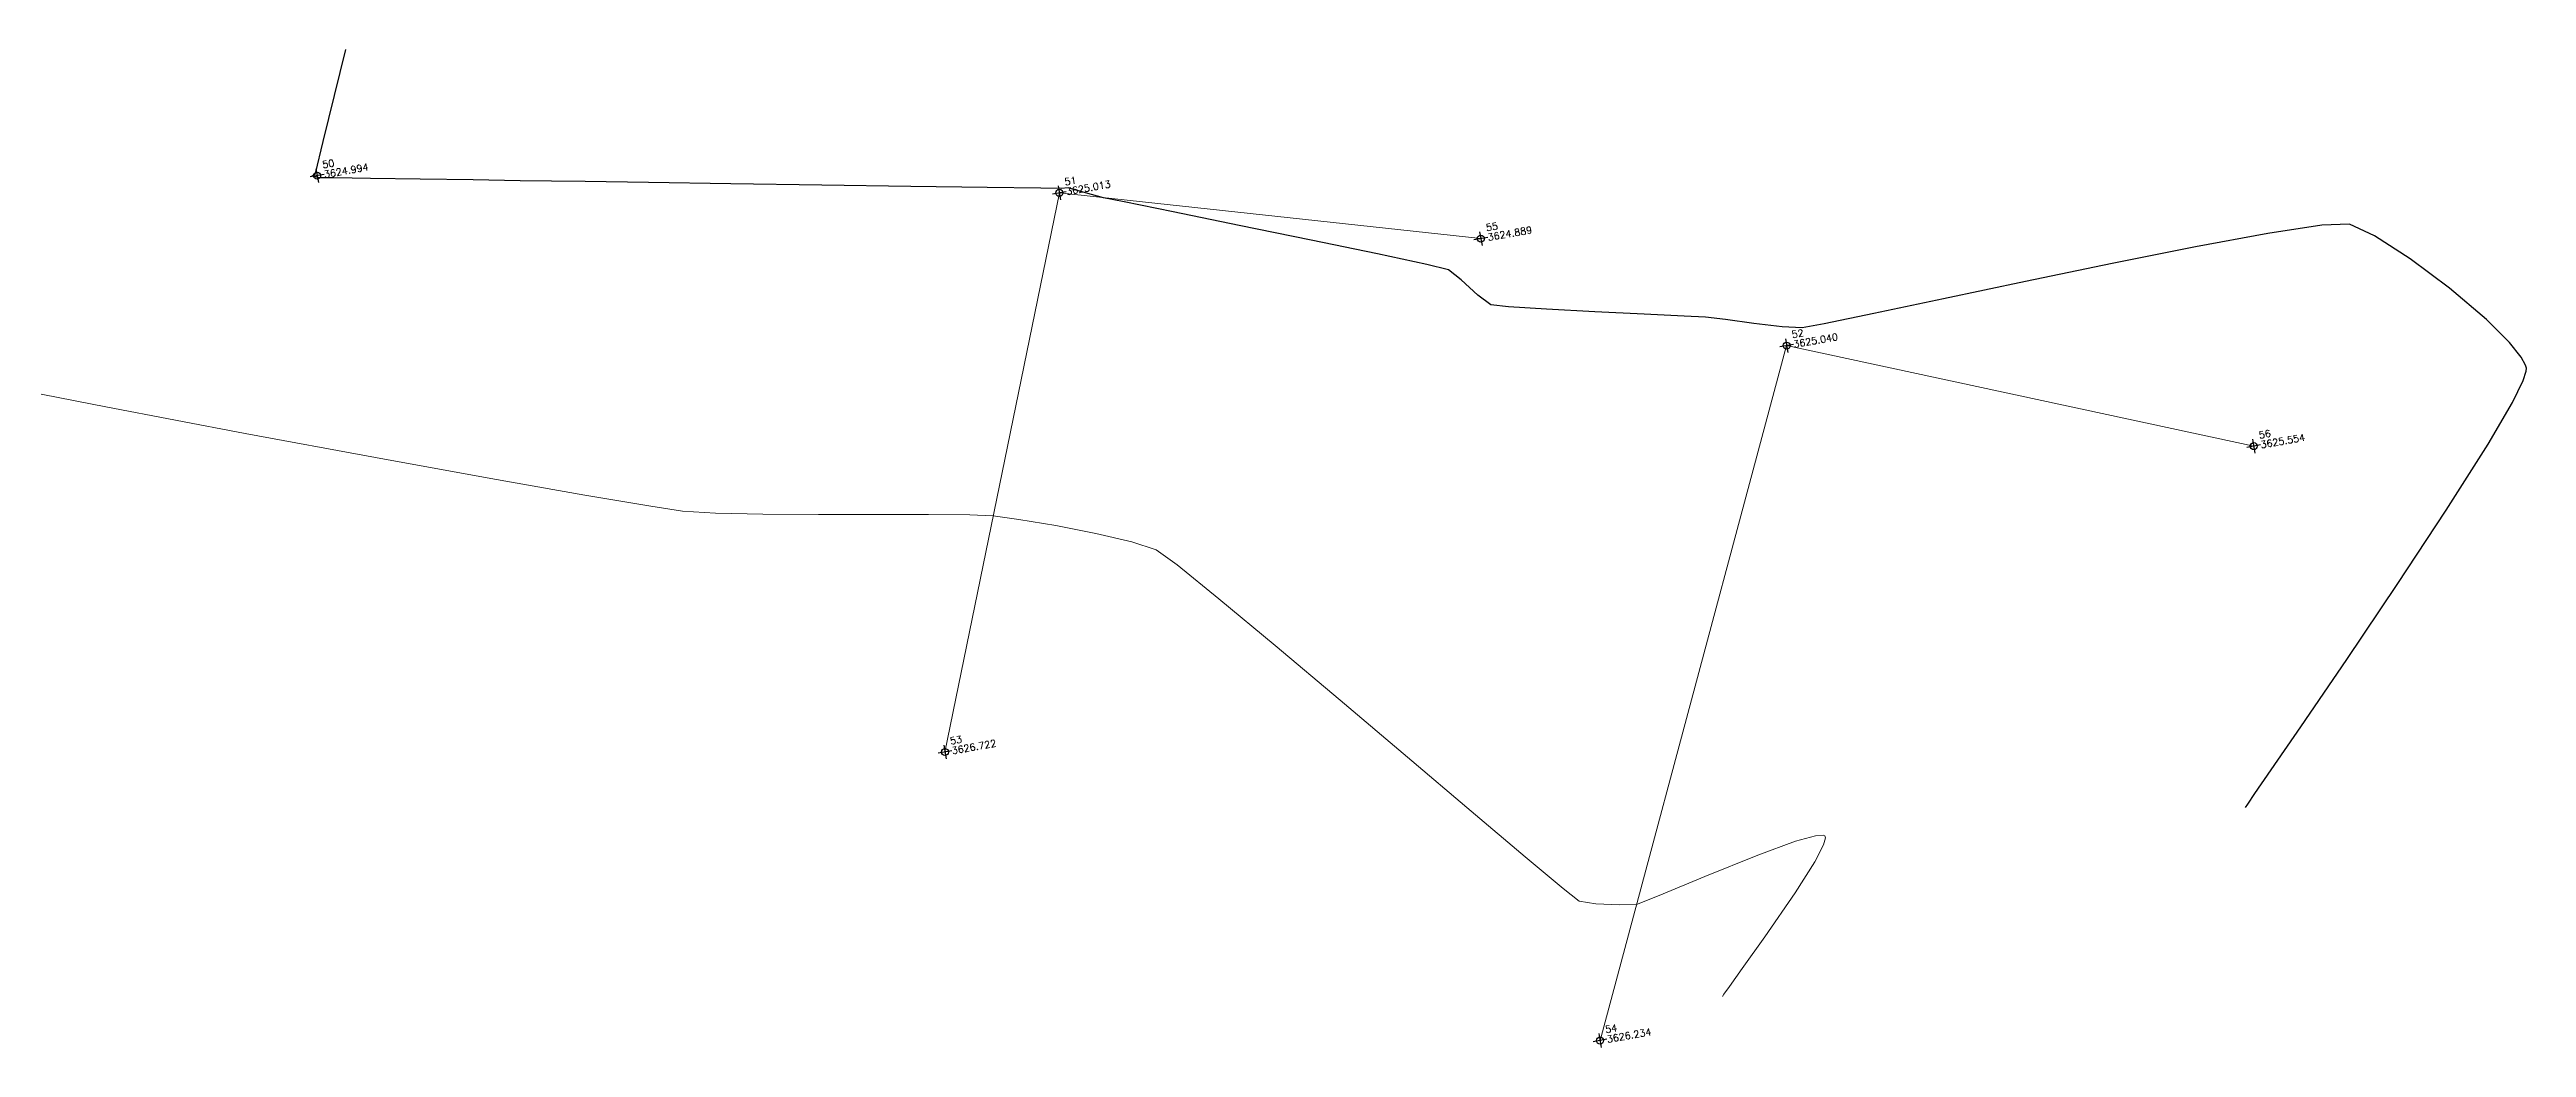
# Model space of a CAD drawing. Header units: millimetres. Extents: x 736950 to 740938, y 8500595 to 8502163.
# Drawn here: x 737758.16 to 737793.56, y 8501137.76 to 8501152.01 of the extents above; entities that cross this region are included whole.
import ezdxf

# ---------------------------------------------------------------- set-up
doc = ezdxf.new("R2010")
doc.units = ezdxf.units.MM
for name, color, linetype, lineweight in [('CONT-MJR', 80, 'Continuous', 30), ('CONT-MNR', 96, 'Continuous', 15), ('otros', 4, 'Continuous', 5)]:
    doc.layers.add(name, color=color, linetype=linetype, lineweight=lineweight)
doc.styles.add('5mm', font='arial.ttf', dxfattribs={"height": 3})

msp = doc.modelspace()

# ---------------------------------------------------------------- linework, layer by layer
at = {"linetype": 'Continuous', "extrusion": (-0.172787269436437, 0.9849591664230046, 0)}
for points, elevation in [([(-2195556.063162655, 0), (-2195555.863162654, 0)], 8245809.941062787), ([(-2195566.466162655, 0), (-2195566.266162654, 0)], 8245807.867062788), ([(-2195572.285162655, 0), (-2195572.085162655, 0)], 8245806.183062788), ([(-2195576.324162655, 0), (-2195576.124162655, 0)], 8245803.924062789), ([(-2195582.650162654, 0), (-2195582.450162655, 0)], 8245801.356062787), ([(-2195563.476162654, 0), (-2195563.276162655, 0)], 8245800.285062788), ([(-2195571.984162655, 0), (-2195571.784162654, 0)], 8245794.609062787)]:
    msp.add_lwpolyline(points, dxfattribs=dict(at, elevation=elevation))
at = {"linetype": 'Continuous', "extrusion": (0.9849591664230046, 0.172787269436437, 0)}
for points, elevation in [([(8245810.041062788, 0), (8245809.841062788, 0)], 2195555.963162654), ([(8245807.967062786, 0), (8245807.767062787, 0)], 2195566.366162654), ([(8245806.283062788, 0), (8245806.083062788, 0)], 2195572.185162654), ([(8245804.024062785, 0), (8245803.824062788, 0)], 2195576.224162655), ([(8245801.456062785, 0), (8245801.256062787, 0)], 2195582.550162655), ([(8245800.385062788, 0), (8245800.185062787, 0)], 2195563.376162654), ([(8245794.709062786, 0), (8245794.509062788, 0)], 2195571.884162655)]:
    msp.add_lwpolyline(points, dxfattribs=dict(at, elevation=elevation))
at = {"linetype": 'Continuous'}
for centre in [(737761.9873036788, 8501150.20580149), (737772.592194684, 8501149.960502142), (737778.6146458348, 8501149.307280028), (737782.9832223499, 8501147.780145051), (737789.6577917446, 8501146.343822177), (737770.957239853, 8501141.975907808), (737780.3180129824, 8501137.855353666)]:
    msp.add_circle(centre, 0.05, dxfattribs=at)
at = {"layer": 'CONT-MJR', "extrusion": (0.9710724732989384, -0.2387849484391393, 0), "elevation": -1313526.388521465}
msp.add_lwpolyline([(8431399.91076809, 3625.00000000001), (8431401.261458911, 3625.00000000001)], dxfattribs=at)
at = {"layer": 'CONT-MJR', "elevation": 3625}
for points in [[(737761.9616153346, 8501150.238388974), (737762.0741175611, 8501150.695678564)], [(737761.9623351891, 8501150.188608445), (737761.9108375786, 8501150.200237215)], [(737762.018449342, 8501150.177225424), (737761.9623351891, 8501150.188608445)], [(737762.225508666, 8501150.173950564), (737762.018449342, 8501150.177225424)], [(737764.886308388, 8501150.134896455), (737764.2155947796, 8501150.144675523)], [(737765.8181775628, 8501150.12133306), (737765.336222209, 8501150.12833841)], [(737767.898555307, 8501150.091168253), (737766.7222308653, 8501150.108218307)], [(737769.1973240797, 8501150.072356995), (737767.898555307, 8501150.091168253)], [(737772.8308313285, 8501150.000628533), (737772.7175521009, 8501150.032307783)], [(737773.2235802062, 8501149.89201923), (737773.0532373423, 8501149.938065363)], [(737773.5186484498, 8501149.831195664), (737773.2235802062, 8501149.89201923)], [(737775.1625657115, 8501149.496403983), (737774.218721987, 8501149.688739682)], [(737789.8612225458, 8501149.381817799), (737788.8256569081, 8501149.190739153)], [(737790.6312431556, 8501149.499343166), (737789.8612225458, 8501149.381817799)], [(737791.3850020755, 8501149.348215427), (737791.0255625403, 8501149.515944134)], [(737778.1509403569, 8501148.863318006), (737777.844366946, 8501148.937645579)], [(737787.6347024379, 8501148.953478362), (737786.3985153325, 8501148.69740655)], [(737779.0084423542, 8501148.33361292), (737778.755221129, 8501148.362176726)], [(737779.5515974936, 8501148.29917764), (737779.0084423542, 8501148.33361292)], [(737785.2272517884, 8501148.449894844), (737784.2310680016, 8501148.238314366)], [(737792.9820296273, 8501148.15101123), (737792.4556187133, 8501148.59762429)], [(737780.2448078792, 8501148.26296899), (737779.5515974936, 8501148.29917764)], [(737780.9481948419, 8501148.229085093), (737780.2448078792, 8501148.26296899)], [(737781.5218797139, 8501148.201624064), (737780.9481948419, 8501148.229085093)], [(737781.8259838274, 8501148.184684016), (737781.5218797139, 8501148.201624064)], [(737782.516006306, 8501148.097285472), (737782.1106733363, 8501148.150866095)], [(737782.9209732012, 8501148.04934102), (737782.516006306, 8501148.097285472)], [(737783.5201201688, 8501148.090036249), (737783.2045644864, 8501148.032431616)], [(737793.5532802764, 8501147.414779972), (737793.5551411764, 8501147.45577354)], [(737793.0071392427, 8501146.373591533), (737793.3540817312, 8501146.967736498)], [(737790.9865624822, 8501143.298806729), (737791.7079834694, 8501144.367323834)], [(737789.9057375853, 8501141.719068985), (737790.3291605425, 8501142.336646857)]]:
    msp.add_lwpolyline(points, dxfattribs=at)
at = {"layer": 'CONT-MJR', "extrusion": (0.6006894485549485, -0.7994824490848763, 0), "elevation": -6353354.586738164}
msp.add_lwpolyline([(5696378.925181249, 3625.000000000003), (5696378.98869453, 3625.000000000003)], dxfattribs=at)
at = {"layer": 'CONT-MJR', "extrusion": (-0.01487291465272067, -0.9998893920878114, 0), "elevation": -8511182.55409262}
msp.add_lwpolyline([(611244.2672410684, 3625.000000000003), (611243.742182083, 3625.000000000003)], dxfattribs=at)
at = {"layer": 'CONT-MJR', "extrusion": (-0.01468887520852286, -0.9998921126527144, 0), "elevation": -8511069.904576836}
msp.add_lwpolyline([(612811.5296577052, 3625.000000000003), (612810.8213241326, 3625.000000000003)], dxfattribs=at)
at = {"layer": 'CONT-MJR', "extrusion": (-0.01461372755602011, -0.9998932137818111, 0), "elevation": -8511023.824248604}
msp.add_lwpolyline([(613451.9404171724, 3625.00000000001), (613451.1835082934, 3625.00000000001)], dxfattribs=at)
at = {"layer": 'CONT-MJR', "extrusion": (-0.01457467803301052, -0.99989378373917, 0), "elevation": -8510999.860198379}
msp.add_lwpolyline([(613785.4475160073, 3625), (613784.9975543929, 3625)], dxfattribs=at)
at = {"layer": 'CONT-MJR', "extrusion": (-0.01450508987933069, -0.9998947956498188, 0), "elevation": -8510957.122861326}
msp.add_lwpolyline([(614379.1595648797, 3625.00000000001), (614378.2554164571, 3625.00000000001)], dxfattribs=at)
at = {"layer": 'CONT-MJR', "extrusion": (-0.01446957534278173, -0.9998953102147242, 0), "elevation": -8510935.295767592}
msp.add_lwpolyline([(614685.200472374, 3625), (614683.9289529645, 3625)], dxfattribs=at)
at = {"layer": 'CONT-MJR', "extrusion": (-0.0144489318290178, -0.9998956087357321, 0), "elevation": -8510922.603364646}
msp.add_lwpolyline([(614862.0086117482, 3625.000000000003), (614860.9143205062, 3625.000000000003)], dxfattribs=at)
at = {"layer": 'CONT-MJR', "extrusion": (-0.01440293363333148, -0.9998962723716666, 0), "elevation": -8510894.308872579}
msp.add_lwpolyline([(615254.3030069761, 3625.00000000001), (615253.5357864825, 3625.00000000001)], dxfattribs=at)
at = {"layer": 'CONT-MJR', "extrusion": (-0.01417467061571351, -0.9998995343097906, 0), "elevation": -8510753.63295958}
msp.add_lwpolyline([(617197.4980402474, 3625.00000000001), (617197.2077330747, 3625.00000000001)], dxfattribs=at)
at = {"layer": 'CONT-MJR', "extrusion": (0.09546035971070799, -0.9954332321777801, 0), "elevation": -8391899.204886107}
msp.add_lwpolyline([(1545926.320884271, 3625.000000000003), (1545926.223192332, 3625.000000000003)], dxfattribs=at)
at = {"layer": 'CONT-MJR', "extrusion": (0.2707916181760919, 0.9626379898620114, 0), "elevation": 8383312.646827669}
msp.add_lwpolyline([(1591831.77914355, 3625.000000000011), (1591832.010181611, 3625.000000000011)], dxfattribs=at)
at = {"layer": 'CONT-MJR', "extrusion": (-0.1994007457350523, -0.9799180285107041, 0), "elevation": -8477542.57246144}
msp.add_lwpolyline([(-972177.3296439258, 3625.000000000003), (-972178.0440644353, 3625.000000000003)], dxfattribs=at)
at = {"layer": 'CONT-MJR', "extrusion": (-0.200874052271034, -0.9796170757618582, 0), "elevation": -8476071.096851168}
msp.add_lwpolyline([(-984922.1532474743, 3625.000000000013), (-984923.2009821761, 3625.000000000013)], dxfattribs=at)
at = {"layer": 'CONT-MJR', "extrusion": (0.04206304920001069, -0.9991149582965904, 0), "elevation": -8462591.90388804}
msp.add_lwpolyline([(1094722.320082322, 3625), (1094721.925413638, 3625)], dxfattribs=at)
at = {"layer": 'CONT-MJR', "extrusion": (0.2033640234815391, 0.9791031988270695, 0), "elevation": 8473539.593784185}
msp.add_lwpolyline([(1006467.928487312, 3625), (1006468.896392208, 3625)], dxfattribs=at)
at = {"layer": 'CONT-MJR', "extrusion": (-0.209263957885865, -0.9778591902364794, 0), "elevation": -8467316.927998552}
msp.add_lwpolyline([(-1057541.227801854, 3625.000000000013), (-1057541.951570323, 3625.000000000013)], dxfattribs=at)
at = {"layer": 'CONT-MJR', "extrusion": (0.1953796157483861, -0.9807276919461452, 0), "elevation": -8193163.527463148}
msp.add_lwpolyline([(2384521.194436477, 3625), (2384519.980078526, 3625)], dxfattribs=at)
at = {"layer": 'CONT-MJR', "extrusion": (-0.5437705888813145, -0.8392339046223458, 0), "elevation": -7535642.01717469}
msp.add_lwpolyline([(-4003494.837721029, 3625.00000000001), (-4003495.442415087, 3625.00000000001)], dxfattribs=at)
at = {"layer": 'CONT-MJR', "extrusion": (0.6207523768588563, 0.7840066878694852, 0), "elevation": 7122935.10420615}
msp.add_lwpolyline([(4698685.124439792, 3625), (4698685.358434396, 3625)], dxfattribs=at)
at = {"layer": 'CONT-MJR', "extrusion": (0.6768861655986239, 0.7360877113640685, 0), "elevation": 6756983.051675752}
msp.add_lwpolyline([(5211240.072043654, 3625), (5211240.39329703, 3625)], dxfattribs=at)
at = {"layer": 'CONT-MJR', "extrusion": (0.2067542369618766, -0.9783929095707471, 0), "elevation": -8164923.144883274}
msp.add_lwpolyline([(2479493.49331688, 3625), (2479492.296186841, 3625)], dxfattribs=at)
at = {"layer": 'CONT-MJR', "extrusion": (0.5994755842948138, 0.8003930433445756, 0), "elevation": 7246548.761397316}
msp.add_lwpolyline([(4505707.073828531, 3625.00000000001), (4505707.777403967, 3625.00000000001)], dxfattribs=at)
at = {"layer": 'CONT-MJR', "extrusion": (0.6004691127099723, 0.7996479504640144, 0), "elevation": 7240939.218929035}
msp.add_lwpolyline([(4514713.744543626, 3625.00000000001), (4514713.975091051, 3625.00000000001)], dxfattribs=at)
at = {"layer": 'CONT-MJR', "extrusion": (-0.1179594504633094, -0.9930184127428827, 0), "elevation": -8528825.015601836}
msp.add_lwpolyline([(-270159.543692413, 3625.000000000003), (-270159.830383481, 3625.000000000003)], dxfattribs=at)
at = {"layer": 'CONT-MJR', "extrusion": (-0.05952025335299935, -0.9982270981298769, 0), "elevation": -8529989.374441994}
msp.add_lwpolyline([(230484.7026596877, 3625.000000000003), (230484.4185647294, 3625.000000000003)], dxfattribs=at)
at = {"layer": 'CONT-MJR', "extrusion": (0.2041706570363024, -0.9789353108379352, 0), "elevation": -8171440.301945472}
msp.add_lwpolyline([(2457928.056951532, 3625.000000000013), (2457927.330705553, 3625.000000000013)], dxfattribs=at)
at = {"layer": 'CONT-MJR', "extrusion": (0.7036682089792561, 0.710528712770938, 0), "elevation": 6559471.319075306}
msp.add_lwpolyline([(5457764.127767852, 3625.000000000003), (5457764.595876445, 3625.000000000003)], dxfattribs=at)
at = {"layer": 'CONT-MJR', "extrusion": (0.7800106920921145, 0.6257661865441282, 0), "elevation": 5895217.527550656}
msp.add_lwpolyline([(6169299.820450175, 3625), (6169300.086961293, 3625)], dxfattribs=at)
at = {"layer": 'CONT-MJR', "extrusion": (0.8786769967599988, 0.4774167313415284, 0), "elevation": 4706872.26687452}
msp.add_lwpolyline([(7117527.774757425, 3625), (7117527.901952649, 3625)], dxfattribs=at)
at = {"layer": 'CONT-MJR', "extrusion": (0.8961192450959411, -0.4438133600610517, 0), "elevation": -3111771.776627433}
msp.add_lwpolyline([(7945483.950683409, 3625), (7945484.301018684, 3625)], dxfattribs=at)
at = {"layer": 'CONT-MJR', "extrusion": (0.9500702937823335, -0.3120359544545314, 0), "elevation": -1951707.909613838}
msp.add_lwpolyline([(8306905.597338897, 3625.000000000006), (8306905.737435154, 3625.000000000006)], dxfattribs=at)
at = {"layer": 'CONT-MJR', "extrusion": (0.9625718085912015, 0.2710267759935598, 0), "elevation": 3014217.863923329}
msp.add_lwpolyline([(7983003.073005684, 3625.000000000003), (7983003.121001602, 3625.000000000003)], dxfattribs=at)
at = {"layer": 'CONT-MJR', "extrusion": (0.8448684102471726, -0.5349741763547242, 0), "elevation": -3924555.774249868}
msp.add_lwpolyline([(7577049.111089714, 3625.000000000009), (7577050.228249387, 3625.000000000009)], dxfattribs=at)
at = {"layer": 'CONT-MJR', "extrusion": (0.834497285298777, -0.5510120514371456, 0), "elevation": -4068547.819974288}
msp.add_lwpolyline([(7500714.019014016, 3625), (7500715.292133537, 3625)], dxfattribs=at)
at = {"layer": 'CONT-MJR', "extrusion": (0.8256742108269178, -0.5641472304065195, 0), "elevation": -4186721.456725569}
msp.add_lwpolyline([(7435396.36075483, 3625.00000000001), (7435397.526056906, 3625.00000000001)], dxfattribs=at)
at = {"layer": 'CONT-MJR', "extrusion": (0.82617623620778, -0.5634117736838186, 0), "elevation": -4180098.846843796}
msp.add_lwpolyline([(7439120.380856045, 3625.000000000006), (7439120.788326991, 3625.000000000006)], dxfattribs=at)
at = {"layer": 'CONT-MJR', "extrusion": (0.8304575839719737, -0.5570818622280143, 0), "elevation": -4123128.640439272}
msp.add_lwpolyline([(7470846.398746372, 3625), (7470846.580183653, 3625)], dxfattribs=at)
at = {"layer": 'CONT-MJR', "extrusion": (0.8377038561141732, -0.5461247563070591, 0), "elevation": -4024634.511469221}
msp.add_lwpolyline([(7524363.882809717, 3625.00000000001), (7524363.943109291, 3625.00000000001)], dxfattribs=at)
at = {"layer": 'CONT-MNR', "extrusion": (-0.1924564898332802, -0.9813055077400985, 0), "elevation": -8484208.779563127}
msp.add_lwpolyline([(-912133.9520032393, 3626), (-912136.0142779212, 3626)], dxfattribs=at)
at = {"layer": 'CONT-MNR', "extrusion": (-0.1867779354782545, -0.9824021594125704, 0), "elevation": -8489342.172120996}
msp.add_lwpolyline([(-863048.6377354504, 3626.000000000011), (-863050.6626271317, 3626.000000000011)], dxfattribs=at)
at = {"layer": 'CONT-MNR', "extrusion": (0.1821058825544253, 0.9832789266220822, 0), "elevation": 8493348.840391075}
msp.add_lwpolyline([(822682.0909794247, 3626.000000000013), (822683.9866416368, 3626.000000000013)], dxfattribs=at)
at = {"layer": 'CONT-MNR', "extrusion": (0.1779078514224247, 0.9840471515137151, 0), "elevation": 8496782.481194336}
msp.add_lwpolyline([(786425.5723399572, 3626.000000000013), (786427.2468956315, 3626.000000000013)], dxfattribs=at)
at = {"layer": 'CONT-MNR', "extrusion": (-0.1735671564090571, -0.9848220358095537, 0), "elevation": -8500167.475074708}
msp.add_lwpolyline([(-748951.6471468725, 3626), (-748953.0087015661, 3626)], dxfattribs=at)
at = {"layer": 'CONT-MNR', "extrusion": (-0.1676938639009441, -0.9858391187257541, 0), "elevation": -8504480.730663499}
msp.add_lwpolyline([(-698270.6064614318, 3626.000000000006), (-698271.5631151713, 3626.000000000006)], dxfattribs=at)
at = {"layer": 'CONT-MNR', "elevation": 3626}
for points in [[(737767.2093846281, 8501145.41455547), (737766.7548900482, 8501145.484783424)], [(737767.678824703, 8501145.385574885), (737767.2093846281, 8501145.41455547)], [(737769.1522125986, 8501145.366323022), (737768.3572561854, 8501145.371086722)], [(737770.7218343127, 8501145.366897153), (737769.9712274666, 8501145.366515819)], [(737771.647958034, 8501145.349153584), (737771.3115666608, 8501145.36269906)], [(737772.5406112525, 8501145.209492356), (737772.0146863158, 8501145.297980327)], [(737773.1157176354, 8501145.098041706), (737772.5406112525, 8501145.209492356)], [(737776.6050078047, 8501142.715499243), (737775.6768140475, 8501143.495487472)], [(737777.567944183, 8501141.90175516), (737776.6050078047, 8501142.715499243)], [(737778.478350643, 8501141.131180871), (737777.567944183, 8501141.90175516)], [(737783.39668358, 8501140.780499738), (737783.1095612247, 8501140.700260261)], [(737783.3867278027, 8501140.407814696), (737783.5124232337, 8501140.650969844)], [(737783.5319955365, 8501140.776385354), (737783.5067015699, 8501140.788629197)], [(737783.5124232337, 8501140.650969844), (737783.539120234, 8501140.749913443)], [(737783.539120234, 8501140.749913443), (737783.5319955365, 8501140.776385354)], [(737781.8139676397, 8501140.196375323), (737781.1628717233, 8501139.92433652)], [(737783.1060589841, 8501139.96348744), (737783.3867278027, 8501140.407814696)], [(737780.0216651047, 8501139.847733334), (737779.792483644, 8501140.027244307)], [(737780.2597685453, 8501139.808355222), (737780.0216651047, 8501139.847733334)], [(737782.6737917663, 8501139.336585913), (737783.1060589841, 8501139.96348744)], [(737780.5939661469, 8501139.79225294), (737780.2597685453, 8501139.808355222)], [(737780.8403404241, 8501139.8004132), (737780.5939661469, 8501139.79225294)], [(737782.0671618149, 8501138.486031687), (737782.0889480611, 8501138.518528609)]]:
    msp.add_lwpolyline(points, dxfattribs=at)
at = {"layer": 'CONT-MNR', "extrusion": (-0.02135051350063777, -0.99977205180644, 0), "elevation": -8514959.283628132}
msp.add_lwpolyline([(556096.3652756115, 3626), (556095.6866894468, 3626)], dxfattribs=at)
at = {"layer": 'CONT-MNR', "extrusion": (0.0002354006649247509, -0.9999999722932631, 0), "elevation": -8500971.459435029}
msp.add_lwpolyline([(739771.1260581679, 3626.000000000003), (739770.3070432773, 3626.000000000003)], dxfattribs=at)
at = {"layer": 'CONT-MNR', "extrusion": (-0.007118458746763201, -0.9999746634515649, 0), "elevation": -8506181.767663756}
msp.add_lwpolyline([(677237.5664234804, 3626), (677236.97667619, 3626)], dxfattribs=at)
at = {"layer": 'CONT-MNR', "extrusion": (-0.1382009803274948, -0.990404204876231, 0), "elevation": -8521530.865071358}
msp.add_lwpolyline([(-444174.108502018, 3626), (-444174.4787834449, 3626)], dxfattribs=at)
at = {"layer": 'CONT-MNR', "extrusion": (0.2273451837303723, 0.9738142366152814, 0), "elevation": 8446265.288549384}
msp.add_lwpolyline([(1214239.90265364, 3626.00000000001), (1214240.430754998, 3626.00000000001)], dxfattribs=at)
at = {"layer": 'CONT-MNR', "extrusion": (-0.3158432338665013, -0.9488113888548928, 0), "elevation": -8299003.982571935}
msp.add_lwpolyline([(-1985020.736930285, 3626), (-1985021.098881727, 3626)], dxfattribs=at)
at = {"layer": 'CONT-MNR', "extrusion": (0.5859537572022755, 0.81034449120145, 0), "elevation": 7321157.340860717}
msp.add_lwpolyline([(4383426.327653971, 3626.00000000001), (4383426.69827493, 3626.00000000001)], dxfattribs=at)
at = {"layer": 'CONT-MNR', "extrusion": (0.6280177951622308, 0.7781989777425632, 0), "elevation": 7078917.446267573}
msp.add_lwpolyline([(4764734.164597649, 3626), (4764734.931613428, 3626)], dxfattribs=at)
at = {"layer": 'CONT-MNR', "extrusion": (0.6387702779704263, 0.7693975123312945, 0), "elevation": 7012027.83155776}
msp.add_lwpolyline([(4862635.023279751, 3626.000000000013), (4862636.071084798, 3626.000000000013)], dxfattribs=at)
at = {"layer": 'CONT-MNR', "extrusion": (0.6450341045713048, 0.7641537829127687, 0), "elevation": 6972071.434622089}
msp.add_lwpolyline([(4919748.733761281, 3626.000000000004), (4919749.742202275, 3626.000000000004)], dxfattribs=at)
at = {"layer": 'CONT-MNR', "extrusion": (0.3434183713057706, -0.9391825287182956, 0), "elevation": -7730754.54599804}
msp.add_lwpolyline([(3612360.900007939, 3626.000000000013), (3612360.328662336, 3626.000000000013)], dxfattribs=at)
at = {"layer": 'CONT-MNR', "extrusion": (0.07369119216045525, -0.9972811079118921, 0), "elevation": -8423658.958033947}
msp.add_lwpolyline([(1362236.75240042, 3626), (1362236.642082488, 3626)], dxfattribs=at)
at = {"layer": 'CONT-MNR', "extrusion": (0.64061525970403, 0.7678620247377379, 0), "elevation": 7000335.587265145}
msp.add_lwpolyline([(4879446.941066359, 3626.000000000013), (4879447.648913584, 3626.000000000013)], dxfattribs=at)
at = {"layer": 'CONT-MNR', "extrusion": (0.3756771845456004, -0.9267505883526005, 0), "elevation": -7601268.883978476}
msp.add_lwpolyline([(3877424.963558099, 3626.000000000013), (3877424.144572078, 3626.000000000013)], dxfattribs=at)
at = {"layer": 'CONT-MNR', "extrusion": (0.3586584023658865, -0.9334688802591922, 0), "elevation": -7670938.15292591}
msp.add_lwpolyline([(3737701.019533585, 3626.00000000001), (3737700.674014514, 3626.00000000001)], dxfattribs=at)
at = {"layer": 'CONT-MNR', "extrusion": (0.8135609233872408, -0.5814796848878729, 0), "elevation": -4343008.66927674}
msp.add_lwpolyline([(7345199.84792883, 3626), (7345200.405188601, 3626)], dxfattribs=at)
at = {"layer": 'CONT-MNR', "extrusion": (-0.8118817647047852, 0.5838218907679326, 0), "elevation": 4364158.940394579}
msp.add_lwpolyline([(-7332652.810582261, 3626), (-7332653.124920114, 3626)], dxfattribs=at)
at = {"layer": 'CONT-MNR', "extrusion": (0.8169469314463438, -0.5767128498658608, 0), "elevation": -4299987.008482884}
msp.add_lwpolyline([(7370467.43760949, 3626), (7370467.571629657, 3626)], dxfattribs=at)
at = {"layer": 'otros'}
for p, q in [((737772.592194684, 8501149.960502142), (737770.957239853, 8501141.975907808)), ((737778.6146458348, 8501149.307280028), (737772.592194684, 8501149.960502142)), ((737782.9832223499, 8501147.780145051), (737780.3180129824, 8501137.855353666)), ((737789.6577917446, 8501146.343822177), (737782.9832223499, 8501147.780145051))]:
    msp.add_line(p, q, dxfattribs=at)

# ---------------------------------------------------------------- texts
at = {"color": 2, "char_height": 0.1, "attachment_point": 1, "rotation": 9.94991650582834, "style": '5mm'}
for s, insert, width in [('\\Ftxt.shx;\\W1.0000000000;\\T1.0000000000;\\o\\l50', (737762.0529700143, 8501150.410222458), 0.2833333333333333), ('\\Ftxt.shx;\\W1.0000000000;\\T1.0000000000;\\o\\l51', (737772.6578610195, 8501150.16492311), 0.2666666666666667), ('\\Ftxt.shx;\\W1.0000000000;\\T1.0000000000;\\o\\l55', (737778.6803121703, 8501149.511700995), 0.3), ('\\Ftxt.shx;\\W1.0000000000;\\T1.0000000000;\\o\\l52', (737783.0488886854, 8501147.984566018), 0.3), ('\\Ftxt.shx;\\W1.0000000000;\\T1.0000000000;\\o\\l56', (737789.7234580801, 8501146.548243146), 0.3), ('\\Ftxt.shx;\\W1.0000000000;\\T1.0000000000;\\o\\l53', (737771.0229061885, 8501142.180328775), 0.3), ('\\Ftxt.shx;\\W1.0000000000;\\T1.0000000000;\\o\\l54', (737780.3836793179, 8501138.059774635), 0.3)]:
    msp.add_mtext(s, dxfattribs=dict(at, insert=insert, width=width))
at = {"color": 1, "char_height": 0.1, "attachment_point": 1, "rotation": 9.94991650582834, "style": '5mm'}
for s, insert, width in [('\\Ftxt.shx;\\W1.0000000000;\\T1.0000000000;\\o\\l3624.994', (737762.077160232, 8501150.272328174), 0.8333333333333334), ('\\Ftxt.shx;\\W1.0000000000;\\T1.0000000000;\\o\\l3625.013', (737772.6820512373, 8501150.027028825), 0.7833333333333333), ('\\Ftxt.shx;\\W1.0000000000;\\T1.0000000000;\\o\\l3624.889', (737778.7045023881, 8501149.373806711), 0.8333333333333334), ('\\Ftxt.shx;\\W1.0000000000;\\T1.0000000000;\\o\\l3625.040', (737783.0730789033, 8501147.846671734), 0.8000000000000002), ('\\Ftxt.shx;\\W1.0000000000;\\T1.0000000000;\\o\\l3625.554', (737789.7476482979, 8501146.410348862), 0.8333333333333334), ('\\Ftxt.shx;\\W1.0000000000;\\T1.0000000000;\\o\\l3626.722', (737771.0470964063, 8501142.042434491), 0.8333333333333334), ('\\Ftxt.shx;\\W1.0000000000;\\T1.0000000000;\\o\\l3626.234', (737780.4078695357, 8501137.921880351), 0.8333333333333334)]:
    msp.add_mtext(s, dxfattribs=dict(at, insert=insert, width=width))

doc.saveas('drawing.dxf')
